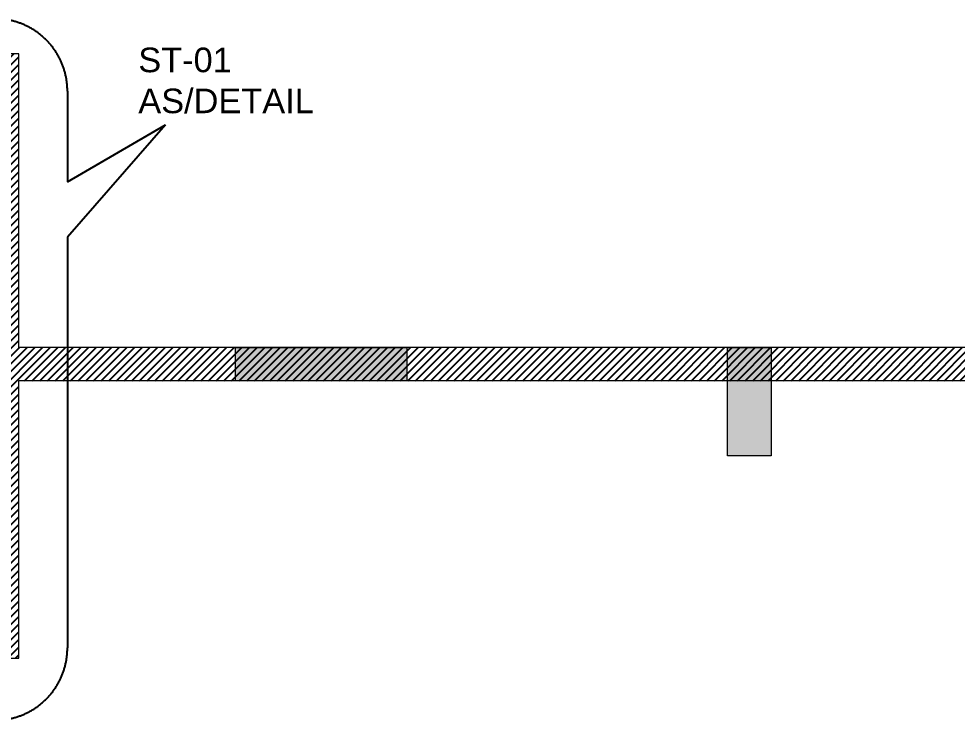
# Model space of a CAD drawing. Header units: millimetres. Extents: x 1123469 to 1883119, y -126924 to 196924.
# Drawn here: x 1274246 to 1280740, y 148060 to 152912 of the extents above; entities that cross this region are included whole.
import ezdxf

# ---------------------------------------------------------------- set-up
doc = ezdxf.new("R2010")
doc.units = ezdxf.units.MM
doc.header["$LTSCALE"] = 500
doc.header["$MEASUREMENT"] = 0
doc.linetypes.add('HIDDEN', pattern=[0.375, 0.25, -0.125])
doc.layers.add('A-TAG', color=7, linetype='Continuous', true_color=0xef00ef)
for name, color, linetype in [('AHC-A-FURNITURE', 2, 'Continuous'), ('COLUMN', 1, 'Continuous'), ('TEXT-RM NAME', 6, 'Continuous')]:
    doc.layers.add(name, color=color, linetype=linetype)
doc.layers.add('Wall', color=2, linetype='Continuous', lineweight=15)
doc.styles.get("Standard").update_dxf_attribs({"font": 'arial.ttf'})

msp = doc.modelspace()

# ---------------------------------------------------------------- hatches: boundary and pattern name
at = {"layer": 'AHC-A-FURNITURE', "ltscale": 50, "true_color": 0xff0000}
h = msp.add_hatch(dxfattribs=at)
h.set_pattern_fill('ANSI31', color=1, scale=300)
h.set_pattern_definition([(45, (1045444.4, 514263.1), (-26.5165043, 26.5165043), [])])
h.paths.add_polyline_path([(1309566.4, 152438.5), (1315266.4, 152438.5), (1315266.4, 151748.6), (1315496.4, 151748.6), (1315496.4, 152638.5), (1309336.4, 152638.5), (1309336.4, 150638.6), (1274246.4, 150638.6), (1274246.4, 152668.5), (1268086.4, 152668.5), (1268086.4, 151748.6), (1268316.4, 151748.6), (1268316.4, 152438.5), (1274015.9, 152438.5), (1274015.9, 148488.6), (1274246.4, 148488.6), (1274246.4, 150408.6), (1309336.4, 150408.6), (1309336.4, 148488.6), (1309566.4, 148488.6)])
at = {"layer": 'COLUMN', "lineweight": 20, "true_color": 0x969696}
for points in [[(1276930.7, 150638.6), (1276930.7, 150408.6), (1275746.4, 150408.6), (1275746.4, 150638.6)], [(1279151.4, 150638.6), (1279451.4, 150638.6), (1279451.4, 149888.6), (1279151.4, 149888.6)]]:
    msp.add_hatch(color=252, dxfattribs=at).paths.add_polyline_path(points)

# ---------------------------------------------------------------- linework, layer by layer
at = {"layer": 'A-TAG', "linetype": 'HIDDEN', "ltscale": 100}
msp.add_lwpolyline([(1272141.1, 152911.8), (1274083, 152911.8, -0.414214), (1274583, 152411.8), (1274583, 151783.9), (1275260.8, 152177.5), (1274583, 151402.1), (1274583, 148560.4, -0.414214), (1274083, 148060.4), (1268184.7, 148060.4, -0.414214), (1267684.7, 148560.4), (1267684.7, 152411.8, -0.414214), (1268184.7, 152911.8), (1272141.1, 152911.8)], format="xyb", dxfattribs=at)
at = {"layer": 'COLUMN', "lineweight": 20}
for points in [[(1276930.7, 150638.6), (1276930.7, 150408.6), (1275746.4, 150408.6), (1275746.4, 150638.6)], [(1279151.4, 150638.6), (1279451.4, 150638.6), (1279451.4, 149888.6), (1279151.4, 149888.6)]]:
    msp.add_lwpolyline(points, close=True, dxfattribs=at)
at = {"layer": 'Wall'}
for p, q in [((1274246.4, 152668.5), (1268086.4, 152668.5)), ((1274246.4, 150638.6), (1274246.4, 152668.5)), ((1309336.4, 150638.6), (1274246.4, 150638.6)), ((1274246.4, 148488.6), (1274246.4, 150408.6)), ((1309336.4, 150408.6), (1274246.4, 150408.6)), ((1273900.9, 148488.6), (1274246.4, 148488.6))]:
    msp.add_line(p, q, dxfattribs=at)

# ---------------------------------------------------------------- texts
at = {"layer": 'TEXT-RM NAME', "insert": (1275073.6, 152712.3), "char_height": 170, "width": 5857.821, "attachment_point": 1}
msp.add_mtext('ST-01 \\PAS/DETAIL', dxfattribs=at)

doc.saveas('drawing.dxf')
